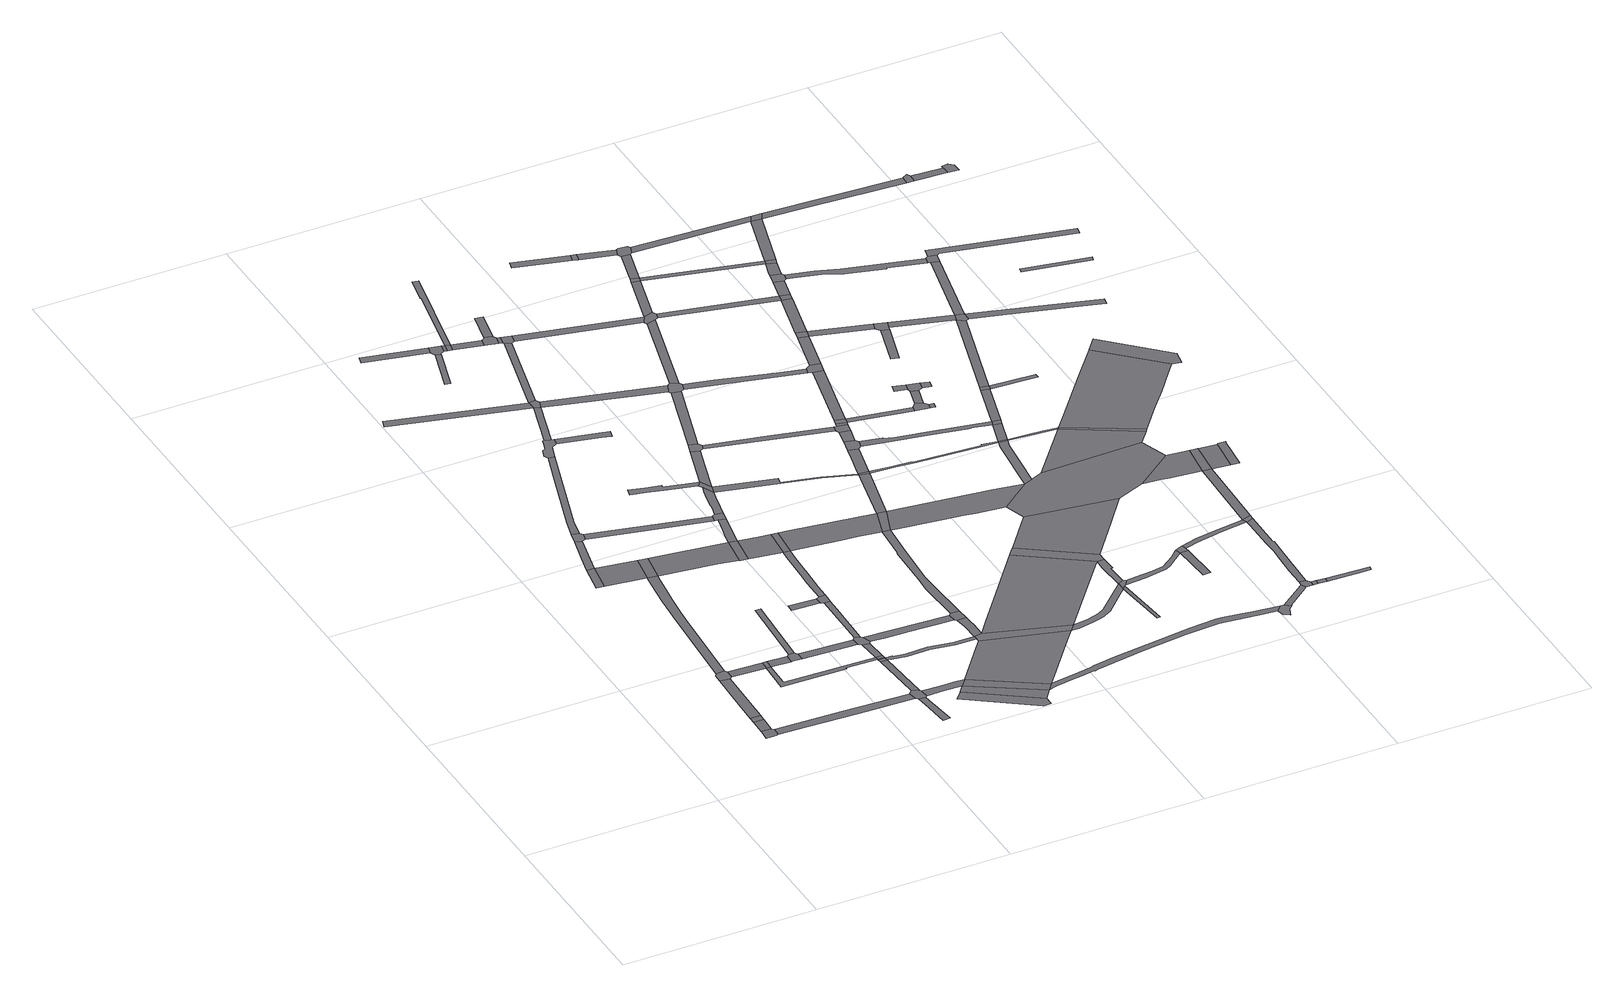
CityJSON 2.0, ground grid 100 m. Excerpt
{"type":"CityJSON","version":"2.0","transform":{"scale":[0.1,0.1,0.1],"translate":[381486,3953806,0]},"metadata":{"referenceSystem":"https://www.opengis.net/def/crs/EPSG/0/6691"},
"CityObjects":{
"road1":{"type":"Road","attributes":{"class":"1040","RoadStructureAttribute.sectionType":"4"},"geometry":[{"type":"MultiSurface","lod":"1","boundaries":[[[0,1,2,3,4,5,6]]]}]},
"road2":{"type":"Road","attributes":{"class":"1040","RoadStructureAttribute.sectionType":"1"},"geometry":[{"type":"MultiSurface","lod":"1","boundaries":[[[7,0,6,8]]]}]},
"road3":{"type":"Road","attributes":{"class":"1040","RoadStructureAttribute.sectionType":"4"},"geometry":[{"type":"MultiSurface","lod":"1","boundaries":[[[9,7,8,10]]]}]},
"road4":{"type":"Road","attributes":{"class":"1040","RoadStructureAttribute.sectionType":"1"},"geometry":[{"type":"MultiSurface","lod":"1","boundaries":[[[11,12,9,10,13,14]]]}]},
"road5":{"type":"Road","attributes":{"class":"1040","RoadStructureAttribute.sectionType":"4"},"geometry":[{"type":"MultiSurface","lod":"1","boundaries":[[[15,16,17,11,14,18,19]]]}]},
"road6":{"type":"Road","attributes":{"class":"1040","RoadStructureAttribute.sectionType":"1"},"geometry":[{"type":"MultiSurface","lod":"1","boundaries":[[[19,18,20,21,22]]]}]},
"road7":{"type":"Road","attributes":{"name":"都道8号","class":"1040","function":"3","usage":"1","RoadStructureAttribute.sectionType":"4"},"geometry":[{"type":"MultiSurface","lod":"1","boundaries":[[[23,24,25,26,27]]]}]},
"road8":{"type":"Road","attributes":{"class":"1040","RoadStructureAttribute.sectionType":"1"},"geometry":[{"type":"MultiSurface","lod":"1","boundaries":[[[28,29,30,31,16,15,32,33,34,35,36,37]]]}]},
"road9":{"type":"Road","attributes":{"class":"1040","RoadStructureAttribute.sectionType":"1"},"geometry":[{"type":"MultiSurface","lod":"1","boundaries":[[[5,4,38,39,40,41,42]]]}]},
"road10":{"type":"Road","attributes":{"class":"1040","RoadStructureAttribute.sectionType":"4"},"geometry":[{"type":"MultiSurface","lod":"1","boundaries":[[[22,21,43,44]]]}]},
"road11":{"type":"Road","attributes":{"class":"1040","RoadStructureAttribute.sectionType":"1"},"geometry":[{"type":"MultiSurface","lod":"1","boundaries":[[[45,46,23,27,47]]]}]},
"road12":{"type":"Road","attributes":{"name":"都道8号","class":"1040","function":"3","usage":"1","RoadStructureAttribute.sectionType":"1"},"geometry":[{"type":"MultiSurface","lod":"1","boundaries":[[[27,26,48,28,49]]]}]},
"road13":{"type":"Road","attributes":{"class":"1040","RoadStructureAttribute.sectionType":"1"},"geometry":[{"type":"MultiSurface","lod":"1","boundaries":[[[44,43,50,51]]]}]},
"road14":{"type":"Road","attributes":{"class":"1040","RoadStructureAttribute.sectionType":"4"},"geometry":[{"type":"MultiSurface","lod":"1","boundaries":[[[52,45,47,53,54,55]]]}]},
"road15":{"type":"Road","attributes":{"class":"1040","RoadStructureAttribute.sectionType":"4"},"geometry":[{"type":"MultiSurface","lod":"1","boundaries":[[[56,51,50,57,58,59,60]]]}]},
"road16":{"type":"Road","attributes":{"name":"都道8号","class":"1040","function":"3","usage":"1","RoadStructureAttribute.sectionType":"4"},"geometry":[{"type":"MultiSurface","lod":"1","boundaries":[[[49,28,37,61]]]}]},
"road17":{"type":"Road","attributes":{"class":"1040","RoadStructureAttribute.sectionType":"1"},"geometry":[{"type":"MultiSurface","lod":"1","boundaries":[[[21,62,63,64,65,66,67,68,43]]]}]},
"road18":{"type":"Road","attributes":{"class":"1040","RoadStructureAttribute.sectionType":"1"},"geometry":[{"type":"MultiSurface","lod":"1","boundaries":[[[69,56,60,70]]]}]},
"road19":{"type":"Road","attributes":{"class":"1040","RoadStructureAttribute.sectionType":"1"},"geometry":[{"type":"MultiSurface","lod":"1","boundaries":[[[71,72,73,52,55,74,75]]]}]},
"road20":{"type":"Road","attributes":{"class":"1040","RoadStructureAttribute.sectionType":"1"},"geometry":[{"type":"MultiSurface","lod":"1","boundaries":[[[59,58,76,77]]]}]},
"road21":{"type":"Road","attributes":{"class":"1040","RoadStructureAttribute.sectionType":"1"},"geometry":[{"type":"MultiSurface","lod":"1","boundaries":[[[78,79,80,81,82,83,84,85,86]]]}]},
"road22":{"type":"Road","attributes":{"class":"1040","RoadStructureAttribute.sectionType":"4"},"geometry":[{"type":"MultiSurface","lod":"1","boundaries":[[[87,41,40,78,86,88,89,90]]]}]},
"road23":{"type":"Road","attributes":{"name":"都道8号","class":"1040","function":"3","usage":"1","RoadStructureAttribute.sectionType":"1"},"geometry":[{"type":"MultiSurface","lod":"1","boundaries":[[[61,37,91,92,93,94,95]]]}]},
"road24":{"type":"Road","attributes":{"class":"1040","RoadStructureAttribute.sectionType":"1"},"geometry":[{"type":"MultiSurface","lod":"1","boundaries":[[[96,97,98,99]]]}]},
"road25":{"type":"Road","attributes":{"class":"1040","RoadStructureAttribute.sectionType":"1"},"geometry":[{"type":"MultiSurface","lod":"1","boundaries":[[[54,53,100,101,102]]]}]},
"road26":{"type":"Road","attributes":{"class":"1040","RoadStructureAttribute.sectionType":"1"},"geometry":[{"type":"MultiSurface","lod":"1","boundaries":[[[103,104,87,90]]]}]},
"road27":{"type":"Road","attributes":{"class":"1040","RoadStructureAttribute.sectionType":"4"},"geometry":[{"type":"MultiSurface","lod":"1","boundaries":[[[105,106,104,103]]]}]},
"road28":{"type":"Road","attributes":{"class":"1040","RoadStructureAttribute.sectionType":"1"},"geometry":[{"type":"MultiSurface","lod":"1","boundaries":[[[107,65,106,105]]]}]},
"road29":{"type":"Road","attributes":{"class":"1040","RoadStructureAttribute.sectionType":"4"},"geometry":[{"type":"MultiSurface","lod":"1","boundaries":[[[108,66,65,107]]]}]},
"road30":{"type":"Road","attributes":{"class":"1040","RoadStructureAttribute.sectionType":"1"},"geometry":[{"type":"MultiSurface","lod":"1","boundaries":[[[109,66,108,110]]]}]},
"road31":{"type":"Road","attributes":{"class":"1040","RoadStructureAttribute.sectionType":"4"},"geometry":[{"type":"MultiSurface","lod":"1","boundaries":[[[111,77,76,109,110,112,113,114]]]}]},
"road32":{"type":"Road","attributes":{"class":"1040","RoadStructureAttribute.sectionType":"1"},"geometry":[{"type":"MultiSurface","lod":"1","boundaries":[[[115,116,117,118]]]}]},
"road33":{"type":"Road","attributes":{"class":"1040","RoadStructureAttribute.sectionType":"1"},"geometry":[{"type":"MultiSurface","lod":"1","boundaries":[[[89,88,119,120,121,122,123]]]}]},
"road34":{"type":"Road","attributes":{"class":"1040","RoadStructureAttribute.sectionType":"4"},"geometry":[{"type":"MultiSurface","lod":"1","boundaries":[[[124,125,126,127,71,75,128,129,130,131,132]]]}]},
"road35":{"type":"Road","attributes":{"class":"1040","RoadStructureAttribute.sectionType":"1"},"geometry":[{"type":"MultiSurface","lod":"1","boundaries":[[[133,134,135,136]]]}]},
"road36":{"type":"Road","attributes":{"class":"1040","RoadStructureAttribute.sectionType":"1"},"geometry":[{"type":"MultiSurface","lod":"1","boundaries":[[[137,138,111,114,139]]]}]},
"road37":{"type":"Road","attributes":{"name":"都道8号","class":"1040","function":"3","usage":"1","RoadStructureAttribute.sectionType":"4"},"geometry":[{"type":"MultiSurface","lod":"1","boundaries":[[[94,93,140,141,142]]]}]},
"road38":{"type":"Road","attributes":{"class":"1040","RoadStructureAttribute.sectionType":"4"},"geometry":[{"type":"MultiSurface","lod":"1","boundaries":[[[143,144,118,117,138,137,145]]]}]},
"road39":{"type":"Road","attributes":{"class":"1040","RoadStructureAttribute.sectionType":"1"},"geometry":[{"type":"MultiSurface","lod":"1","boundaries":[[[146,147,148,149]]]}]},
"road40":{"type":"Road","attributes":{"name":"都道317号","class":"1040","function":"3","usage":"2","RoadStructureAttribute.sectionType":"4"},"geometry":[{"type":"MultiSurface","lod":"1","boundaries":[[[150,151,152,153,154,155]]]}]},
"road41":{"type":"Road","attributes":{"class":"1040","RoadStructureAttribute.sectionType":"1"},"geometry":[{"type":"MultiSurface","lod":"1","boundaries":[[[98,132,131,156]]]}]},
"road42":{"type":"Road","attributes":{"class":"1040","RoadStructureAttribute.sectionType":"1"},"geometry":[{"type":"MultiSurface","lod":"1","boundaries":[[[157,158,159,94,142,160,161]]]}]},
"road43":{"type":"Road","attributes":{"class":"1040","RoadStructureAttribute.sectionType":"1"},"geometry":[{"type":"MultiSurface","lod":"1","boundaries":[[[162,163,164,165,166,144,143,167,168,169,170,171]]]}]},
"road44":{"type":"Road","attributes":{"class":"1040","RoadStructureAttribute.sectionType":"1"},"geometry":[{"type":"MultiSurface","lod":"1","boundaries":[[[172,105,103,173,174,175,176,177,178,179,180,181,182,183]]]}]},
"road45":{"type":"Road","attributes":{"name":"都道8号","class":"1040","function":"3","usage":"1","RoadStructureAttribute.sectionType":"1"},"geometry":[{"type":"MultiSurface","lod":"1","boundaries":[[[142,141,162,184,185]]]}]},
"road46":{"type":"Road","attributes":{"name":"都道317号","class":"1040","function":"3","usage":"2","RoadStructureAttribute.sectionType":"1"},"geometry":[{"type":"MultiSurface","lod":"1","boundaries":[[[120,150,155,186]]]}]},
"road47":{"type":"Road","attributes":{"class":"1040","RoadStructureAttribute.sectionType":"1"},"geometry":[{"type":"MultiSurface","lod":"1","boundaries":[[[187,188,189,190,191,192,193,194,195,196]]]}]},
"road48":{"type":"Road","attributes":{"class":"1040","RoadStructureAttribute.sectionType":"1"},"geometry":[{"type":"MultiSurface","lod":"1","boundaries":[[[130,129,197,198,199,200]]]}]},
"road49":{"type":"Road","attributes":{"class":"1040","RoadStructureAttribute.sectionType":"4"},"geometry":[{"type":"MultiSurface","lod":"1","boundaries":[[[136,135,146,149,201,202,203]]]}]},
"road50":{"type":"Road","attributes":{"class":"1040","RoadStructureAttribute.sectionType":"4"},"geometry":[{"type":"MultiSurface","lod":"1","boundaries":[[[204,101,100,157,161,205]]]}]},
"road51":{"type":"Road","attributes":{"class":"1040","RoadStructureAttribute.sectionType":"1"},"geometry":[{"type":"MultiSurface","lod":"1","boundaries":[[[113,112,206,207,208,209,210,211]]]}]},
"road52":{"type":"Road","attributes":{"name":"都道317号","class":"1040","function":"3","usage":"2","RoadStructureAttribute.sectionType":"4"},"geometry":[{"type":"MultiSurface","lod":"1","boundaries":[[[121,120,186,212]]]}]},
"road53":{"type":"Road","attributes":{"class":"1040","RoadStructureAttribute.sectionType":"4"},"geometry":[{"type":"MultiSurface","lod":"1","boundaries":[[[213,99,98,156,214]]]}]},
"road54":{"type":"Road","attributes":{"class":"1040","RoadStructureAttribute.sectionType":"1"},"geometry":[{"type":"MultiSurface","lod":"1","boundaries":[[[203,202,215,216]]]}]},
"road55":{"type":"Road","attributes":{"class":"1040","RoadStructureAttribute.sectionType":"4"},"geometry":[{"type":"MultiSurface","lod":"1","boundaries":[[[216,215,217,218]]]}]},
"road56":{"type":"Road","attributes":{"name":"都道8号","class":"1040","function":"3","usage":"1","RoadStructureAttribute.sectionType":"4"},"geometry":[{"type":"MultiSurface","lod":"1","boundaries":[[[184,162,171,219]]]}]},
"road57":{"type":"Road","attributes":{"class":"1040","RoadStructureAttribute.sectionType":"1"},"geometry":[{"type":"MultiSurface","lod":"1","boundaries":[[[220,221,222,223,224,225,204,205,226,227,228]]]}]},
"road58":{"type":"Road","attributes":{"class":"1040","RoadStructureAttribute.sectionType":"4"},"geometry":[{"type":"MultiSurface","lod":"1","boundaries":[[[192,191,220,228,229]]]}]},
"road59":{"type":"Road","attributes":{"class":"1040","RoadStructureAttribute.sectionType":"1"},"geometry":[{"type":"MultiSurface","lod":"1","boundaries":[[[218,217,230,231]]]}]},
"road60":{"type":"Road","attributes":{"class":"1040","RoadStructureAttribute.sectionType":"1"},"geometry":[{"type":"MultiSurface","lod":"1","boundaries":[[[232,99,213,233]]]}]},
"road61":{"type":"Road","attributes":{"class":"1040","RoadStructureAttribute.sectionType":"1"},"geometry":[{"type":"MultiSurface","lod":"1","boundaries":[[[234,235,236,216,218,237]]]}]},
"road62":{"type":"Road","attributes":{"name":"都道317号","class":"1040","function":"3","usage":"2","RoadStructureAttribute.sectionType":"1"},"geometry":[{"type":"MultiSurface","lod":"1","boundaries":[[[238,239,121,212,240,241,242]]]}]},
"road63":{"type":"Road","attributes":{"class":"1040","RoadStructureAttribute.sectionType":"1"},"geometry":[{"type":"MultiSurface","lod":"1","boundaries":[[[243,244,192,229,245,246]]]}]},
"road64":{"type":"Road","attributes":{"class":"1040","RoadStructureAttribute.sectionType":"1"},"geometry":[{"type":"MultiSurface","lod":"1","boundaries":[[[247,248,249,179,250,251,252]]]}]},
"road65":{"type":"Road","attributes":{"class":"1040","RoadStructureAttribute.sectionType":"4"},"geometry":[{"type":"MultiSurface","lod":"1","boundaries":[[[253,254,231,230,255,256,257]]]}]},
"road66":{"type":"Road","attributes":{"class":"1040","RoadStructureAttribute.sectionType":"4"},"geometry":[{"type":"MultiSurface","lod":"1","boundaries":[[[258,259,211,210,248,247,260]]]}]},
"road67":{"type":"Road","attributes":{"class":"1040","RoadStructureAttribute.sectionType":"1"},"geometry":[{"type":"MultiSurface","lod":"1","boundaries":[[[256,255,261,262]]]}]},
"road68":{"type":"Road","attributes":{"class":"1040","RoadStructureAttribute.sectionType":"1"},"geometry":[{"type":"MultiSurface","lod":"1","boundaries":[[[263,264,253,257]]]}]},
"road69":{"type":"Road","attributes":{"class":"1040","RoadStructureAttribute.sectionType":"4"},"geometry":[{"type":"MultiSurface","lod":"1","boundaries":[[[262,261,232,233,265,266]]]}]},
"road70":{"type":"Road","attributes":{"class":"1040","RoadStructureAttribute.sectionType":"1"},"geometry":[{"type":"MultiSurface","lod":"1","boundaries":[[[214,156,267,268,269,270,271]]]}]},
"road71":{"type":"Road","attributes":{"name":"都道8号","class":"1040","function":"3","usage":"1","RoadStructureAttribute.sectionType":"1"},"geometry":[{"type":"MultiSurface","lod":"1","boundaries":[[[219,171,272,273,274,275,276]]]}]},
"road72":{"type":"Road","attributes":{"class":"1040","RoadStructureAttribute.sectionType":"4"},"geometry":[{"type":"MultiSurface","lod":"1","boundaries":[[[277,243,246,278,279,280]]]}]},
"road73":{"type":"Road","attributes":{"class":"1040","usage":"1","RoadStructureAttribute.sectionType":"1"},"geometry":[{"type":"MultiSurface","lod":"1","boundaries":[[[274,281,282,283,284,285,286,259,258,287,288,289,290,291]]]}]},
"road74":{"type":"Road","attributes":{"name":"都道317号","class":"1040","function":"3","usage":"2","RoadStructureAttribute.sectionType":"4"},"geometry":[{"type":"MultiSurface","lod":"1","boundaries":[[[250,179,178,238,242,292]]]}]},
"road75":{"type":"Road","attributes":{"class":"1040","RoadStructureAttribute.sectionType":"1"},"geometry":[{"type":"MultiSurface","lod":"1","boundaries":[[[229,228,293,294,295,296,297,298,299,300,301,302]]]}]},
"road76":{"type":"Road","attributes":{"class":"1040","RoadStructureAttribute.sectionType":"1"},"geometry":[{"type":"MultiSurface","lod":"1","boundaries":[[[303,277,280,304]]]}]},
"road77":{"type":"Road","attributes":{"name":"都道8号","class":"1040","function":"3","RoadStructureAttribute.sectionType":"4"},"geometry":[{"type":"MultiSurface","lod":"1","boundaries":[[[275,274,291,305]]]}]},
"road78":{"type":"Road","attributes":{"class":"1040","RoadStructureAttribute.sectionType":"4"},"geometry":[{"type":"MultiSurface","lod":"1","boundaries":[[[306,271,270,303,304,307,308,309]]]}]},
"road79":{"type":"Road","attributes":{"class":"1040","RoadStructureAttribute.sectionType":"1"},"geometry":[{"type":"MultiSurface","lod":"1","boundaries":[[[266,265,310,311,312]]]}]},
"road80":{"type":"Road","attributes":{"class":"1040","RoadStructureAttribute.sectionType":"1"},"geometry":[{"type":"MultiSurface","lod":"1","boundaries":[[[279,278,313,314,315]]]}]},
"road81":{"type":"Road","attributes":{"name":"都道317号","class":"1040","function":"3","usage":"2","RoadStructureAttribute.sectionType":"1"},"geometry":[{"type":"MultiSurface","lod":"1","boundaries":[[[316,317,318,250,292,319,320,321]]]}]},
"road82":{"type":"Road","attributes":{"class":"1040","RoadStructureAttribute.sectionType":"1"},"geometry":[{"type":"MultiSurface","lod":"1","boundaries":[[[295,322,323,275,305,324]]]}]},
"road83":{"type":"Road","attributes":{"class":"1040","RoadStructureAttribute.sectionType":"4"},"geometry":[{"type":"MultiSurface","lod":"1","boundaries":[[[296,295,324,325]]]}]},
"road84":{"type":"Road","attributes":{"class":"1040","RoadStructureAttribute.sectionType":"1"},"geometry":[{"type":"MultiSurface","lod":"1","boundaries":[[[326,327,306,309]]]}]},
"road85":{"type":"Road","attributes":{"class":"1040","RoadStructureAttribute.sectionType":"1"},"geometry":[{"type":"MultiSurface","lod":"1","boundaries":[[[328,329,330,331,332,333,292,242,334,335,336,337,338,339,340]]]}]},
"road86":{"type":"Road","attributes":{"class":"1040","RoadStructureAttribute.sectionType":"1"},"geometry":[{"type":"MultiSurface","lod":"1","boundaries":[[[341,342,343,344,345,346,347,348,212,186,349,350,351,352,353,354,355,356,357,358,359,360,361,362,363]]]}]},
"road87":{"type":"Road","attributes":{"class":"1040","RoadStructureAttribute.sectionType":"1"},"geometry":[{"type":"MultiSurface","lod":"1","boundaries":[[[364,365,366,367,368,296,325,369]]]}]},
"road88":{"type":"Road","attributes":{"class":"1040","RoadStructureAttribute.sectionType":"1"},"geometry":[{"type":"MultiSurface","lod":"1","boundaries":[[[370,371,372,373]]]}]},
"road89":{"type":"Road","attributes":{"class":"1040","RoadStructureAttribute.sectionType":"4"},"geometry":[{"type":"MultiSurface","lod":"1","boundaries":[[[374,375,364,369,376,377,378]]]}]},
"road90":{"type":"Road","attributes":{"name":"都道8号","class":"1040","function":"3","RoadStructureAttribute.sectionType":"1"},"geometry":[{"type":"MultiSurface","lod":"1","boundaries":[[[305,291,379,380,381,382,383,384,385,386,387]]]}]},
"road91":{"type":"Road","attributes":{"class":"1040","RoadStructureAttribute.sectionType":"1"},"geometry":[{"type":"MultiSurface","lod":"1","boundaries":[[[308,307,388,389,390,391]]]}]},
"road92":{"type":"Road","attributes":{"class":"1040","RoadStructureAttribute.sectionType":"1"},"geometry":[{"type":"MultiSurface","lod":"1","boundaries":[[[392,374,378,393]]]}]},
"road93":{"type":"Road","attributes":{"class":"1040","RoadStructureAttribute.sectionType":"4"},"geometry":[{"type":"MultiSurface","lod":"1","boundaries":[[[394,311,310,327,326,395,396]]]}]},
"road94":{"type":"Road","attributes":{"name":"都道317号","class":"1040","function":"3","usage":"2","RoadStructureAttribute.sectionType":"4"},"geometry":[{"type":"MultiSurface","lod":"1","boundaries":[[[397,398,316,321,399,400]]]}]},
"road95":{"type":"Road","attributes":{"class":"1040","RoadStructureAttribute.sectionType":"4"},"geometry":[{"type":"MultiSurface","lod":"1","boundaries":[[[314,313,392,393,401,402]]]}]},
"road96":{"type":"Road","attributes":{"class":"1040","RoadStructureAttribute.sectionType":"1"},"geometry":[{"type":"MultiSurface","lod":"1","boundaries":[[[403,340,404,405]]]}]},
"road97":{"type":"Road","attributes":{"class":"1040","RoadStructureAttribute.sectionType":"1"},"geometry":[{"type":"MultiSurface","lod":"1","boundaries":[[[406,402,401,407]]]}]},
"road98":{"type":"Road","attributes":{"class":"1040","RoadStructureAttribute.sectionType":"4"},"geometry":[{"type":"MultiSurface","lod":"1","boundaries":[[[408,406,407,409]]]}]},
"road99":{"type":"Road","attributes":{"class":"1040","RoadStructureAttribute.sectionType":"4"},"geometry":[{"type":"MultiSurface","lod":"1","boundaries":[[[410,328,340,403,411,412]]]}]},
"road100":{"type":"Road","attributes":{"class":"1040","RoadStructureAttribute.sectionType":"1"},"geometry":[{"type":"MultiSurface","lod":"1","boundaries":[[[413,311,394,414]]]}]},
"road101":{"type":"Road","attributes":{"class":"1040","RoadStructureAttribute.sectionType":"4"},"geometry":[{"type":"MultiSurface","lod":"1","boundaries":[[[373,372,415,416]]]}]},
"road102":{"type":"Road","attributes":{"class":"1040","RoadStructureAttribute.sectionType":"1"},"geometry":[{"type":"MultiSurface","lod":"1","boundaries":[[[417,418,419,399,321,420,328,410]]]}]},
"road103":{"type":"Road","attributes":{"class":"1040","RoadStructureAttribute.sectionType":"1"},"geometry":[{"type":"MultiSurface","lod":"1","boundaries":[[[421,408,409,422]]]}]},
"road104":{"type":"Road","attributes":{"class":"1040","RoadStructureAttribute.sectionType":"1"},"geometry":[{"type":"MultiSurface","lod":"1","boundaries":[[[325,324,423,424,425,426,427,428,429,430,431,432]]]}]},
"road105":{"type":"Road","attributes":{"class":"1040","RoadStructureAttribute.sectionType":"4"},"geometry":[{"type":"MultiSurface","lod":"1","boundaries":[[[433,413,414,434]]]}]},
"road106":{"type":"Road","attributes":{"class":"1040","RoadStructureAttribute.sectionType":"1"},"geometry":[{"type":"MultiSurface","lod":"1","boundaries":[[[416,415,435,436]]]}]},
"road107":{"type":"Road","attributes":{"name":"都道317号","class":"1040","function":"3","usage":"2","RoadStructureAttribute.sectionType":"1"},"geometry":[{"type":"MultiSurface","lod":"1","boundaries":[[[437,397,400,438,439]]]}]},
"road108":{"type":"Road","attributes":{"class":"1040","RoadStructureAttribute.sectionType":"1"},"geometry":[{"type":"MultiSurface","lod":"1","boundaries":[[[409,407,440,441]]]}]},
"road109":{"type":"Road","attributes":{"class":"1040","RoadStructureAttribute.sectionType":"1"},"geometry":[{"type":"MultiSurface","lod":"1","boundaries":[[[442,443,433,434,444]]]}]},
"road110":{"type":"Road","attributes":{"class":"1040","RoadStructureAttribute.sectionType":"4"},"geometry":[{"type":"MultiSurface","lod":"1","boundaries":[[[445,389,388,421,422,446]]]}]},
"road111":{"type":"Road","attributes":{"class":"1040","RoadStructureAttribute.sectionType":"1"},"geometry":[{"type":"MultiSurface","lod":"1","boundaries":[[[447,448,449,450,451,452,453,412,411,454,455,456,457]]]}]},
"road112":{"type":"Road","attributes":{"class":"1040","RoadStructureAttribute.sectionType":"1"},"geometry":[{"type":"MultiSurface","lod":"1","boundaries":[[[377,376,458,459,460,461,462,463,464,465,466,467,468,469]]]}]},
"road113":{"type":"Road","attributes":{"class":"1040","RoadStructureAttribute.sectionType":"4"},"geometry":[{"type":"MultiSurface","lod":"1","boundaries":[[[470,436,435,442,444,471,472,473]]]}]},
"road114":{"type":"Road","attributes":{"class":"1040","RoadStructureAttribute.sectionType":"1"},"geometry":[{"type":"MultiSurface","lod":"1","boundaries":[[[396,395,474,475]]]}]},
"road115":{"type":"Road","attributes":{"class":"1040","RoadStructureAttribute.sectionType":"1"},"geometry":[{"type":"MultiSurface","lod":"1","boundaries":[[[476,445,446,477]]]}]},
"road116":{"type":"Road","attributes":{"class":"1040","RoadStructureAttribute.sectionType":"4"},"geometry":[{"type":"MultiSurface","lod":"1","boundaries":[[[478,441,440,479,480,481]]]}]},
"road117":{"type":"Road","attributes":{"class":"1040","RoadStructureAttribute.sectionType":"1"},"geometry":[{"type":"MultiSurface","lod":"1","boundaries":[[[426,482,386,483,484,485,486]]]}]},
"road118":{"type":"Road","attributes":{"class":"1040","RoadStructureAttribute.sectionType":"4"},"geometry":[{"type":"MultiSurface","lod":"1","boundaries":[[[487,476,477,488]]]}]},
"road119":{"type":"Road","attributes":{"class":"1040","RoadStructureAttribute.sectionType":"1"},"geometry":[{"type":"MultiSurface","lod":"1","boundaries":[[[489,490,491,492]]]}]},
"road120":{"type":"Road","attributes":{"class":"1040","RoadStructureAttribute.sectionType":"1"},"geometry":[{"type":"MultiSurface","lod":"1","boundaries":[[[434,414,493,494]]]}]},
"road121":{"type":"Road","attributes":{"class":"1040","RoadStructureAttribute.sectionType":"1"},"geometry":[{"type":"MultiSurface","lod":"1","boundaries":[[[495,496,497,457]]]}]},
"road122":{"type":"Road","attributes":{"class":"1040","RoadStructureAttribute.sectionType":"1"},"geometry":[{"type":"MultiSurface","lod":"1","boundaries":[[[498,478,481,499]]]}]},
"road123":{"type":"Road","attributes":{"class":"1040","RoadStructureAttribute.sectionType":"1"},"geometry":[{"type":"MultiSurface","lod":"1","boundaries":[[[480,479,500,501]]]}]},
"road124":{"type":"Road","attributes":{"class":"1040","RoadStructureAttribute.sectionType":"4"},"geometry":[{"type":"MultiSurface","lod":"1","boundaries":[[[502,503,447,457,497,504]]]}]},
"road125":{"type":"Road","attributes":{"class":"1040","RoadStructureAttribute.sectionType":"4"},"geometry":[{"type":"MultiSurface","lod":"1","boundaries":[[[360,359,505,506,507,508,509,510]]]}]},
"road126":{"type":"Road","attributes":{"class":"1040","RoadStructureAttribute.sectionType":"4"},"geometry":[{"type":"MultiSurface","lod":"1","boundaries":[[[427,426,486,511]]]}]},
"road127":{"type":"Road","attributes":{"class":"1040","RoadStructureAttribute.sectionType":"1"},"geometry":[{"type":"MultiSurface","lod":"1","boundaries":[[[474,487,488,512]]]}]},
"road128":{"type":"Road","attributes":{"class":"1040","RoadStructureAttribute.sectionType":"4"},"geometry":[{"type":"MultiSurface","lod":"1","boundaries":[[[492,491,498,499,513,514]]]}]},
"road129":{"type":"Road","attributes":{"class":"1040","RoadStructureAttribute.sectionType":"1"},"geometry":[{"type":"MultiSurface","lod":"1","boundaries":[[[464,427,511,515]]]}]},
"road130":{"type":"Road","attributes":{"name":"都道8号","class":"1040","function":"3","usage":"1","RoadStructureAttribute.sectionType":"4"},"geometry":[{"type":"MultiSurface","lod":"1","boundaries":[[[516,517,483,386,385,437,439,518,519]]]}]},
"road131":{"type":"Road","attributes":{"class":"1040","RoadStructureAttribute.sectionType":"1"},"geometry":[{"type":"MultiSurface","lod":"1","boundaries":[[[514,513,520,521]]]}]},
"road132":{"type":"Road","attributes":{"class":"1040","RoadStructureAttribute.sectionType":"4"},"geometry":[{"type":"MultiSurface","lod":"1","boundaries":[[[465,464,515,522]]]}]},
"road133":{"type":"Road","attributes":{"class":"1040","RoadStructureAttribute.sectionType":"4"},"geometry":[{"type":"MultiSurface","lod":"1","boundaries":[[[475,474,512,523]]]}]},
"road134":{"type":"Road","attributes":{"class":"1040","RoadStructureAttribute.sectionType":"1"},"geometry":[{"type":"MultiSurface","lod":"1","boundaries":[[[488,477,524,525,526]]]}]},
"road135":{"type":"Road","attributes":{"class":"1040","RoadStructureAttribute.sectionType":"1"},"geometry":[{"type":"MultiSurface","lod":"1","boundaries":[[[527,528,510,509,529,530,531,532]]]}]},
"road136":{"type":"Road","attributes":{"class":"1040","RoadStructureAttribute.sectionType":"1"},"geometry":[{"type":"MultiSurface","lod":"1","boundaries":[[[533,475,523,534]]]}]},
"road137":{"type":"Road","attributes":{"class":"1040","RoadStructureAttribute.sectionType":"1"},"geometry":[{"type":"MultiSurface","lod":"1","boundaries":[[[472,471,535,536]]]}]},
"road138":{"type":"Road","attributes":{"class":"1040","RoadStructureAttribute.sectionType":"1"},"geometry":[{"type":"MultiSurface","lod":"1","boundaries":[[[537,538,539,540,541,511,486,542,543,544]]]}]},
"road139":{"type":"Road","attributes":{"class":"1040","RoadStructureAttribute.sectionType":"1"},"geometry":[{"type":"MultiSurface","lod":"1","boundaries":[[[545,465,522,546]]]}]},
"road140":{"type":"Road","attributes":{"class":"1040","RoadStructureAttribute.sectionType":"1"},"geometry":[{"type":"MultiSurface","lod":"1","boundaries":[[[547,548,549,550]]]}]},
"road141":{"type":"Road","attributes":{"class":"1040","RoadStructureAttribute.sectionType":"4"},"geometry":[{"type":"MultiSurface","lod":"1","boundaries":[[[551,533,534,552,553,554]]]}]},
"road142":{"type":"Road","attributes":{"class":"1040","RoadStructureAttribute.sectionType":"1"},"geometry":[{"type":"MultiSurface","lod":"1","boundaries":[[[555,556,557,502,504,558,559,560,561]]]}]},
"road143":{"type":"Road","attributes":{"class":"1040","RoadStructureAttribute.sectionType":"1"},"geometry":[{"type":"MultiSurface","lod":"1","boundaries":[[[493,562,551,554,563,564]]]}]},
"road144":{"type":"Road","attributes":{"class":"1040","RoadStructureAttribute.sectionType":"4"},"geometry":[{"type":"MultiSurface","lod":"1","boundaries":[[[565,566,528,527,532,567,568,569]]]}]},
"road145":{"type":"Road","attributes":{"class":"1040","RoadStructureAttribute.sectionType":"4"},"geometry":[{"type":"MultiSurface","lod":"1","boundaries":[[[494,493,564,570]]]}]},
"road146":{"type":"Road","attributes":{"class":"1040","RoadStructureAttribute.sectionType":"4"},"geometry":[{"type":"MultiSurface","lod":"1","boundaries":[[[571,545,546,572,573]]]}]},
"road147":{"type":"Road","attributes":{"class":"1040","RoadStructureAttribute.sectionType":"4"},"geometry":[{"type":"MultiSurface","lod":"1","boundaries":[[[526,525,547,550,574,575]]]}]},
"road148":{"type":"Road","attributes":{"class":"1040","RoadStructureAttribute.sectionType":"1"},"geometry":[{"type":"MultiSurface","lod":"1","boundaries":[[[568,567,576,577]]]}]},
"road149":{"type":"Road","attributes":{"name":"都道317号","class":"1040","function":"3","usage":"2","RoadStructureAttribute.sectionType":"1"},"geometry":[{"type":"MultiSurface","lod":"1","boundaries":[[[543,517,516,578]]]}]},
"road150":{"type":"Road","attributes":{"class":"1040","RoadStructureAttribute.sectionType":"4"},"geometry":[{"type":"MultiSurface","lod":"1","boundaries":[[[577,576,579,580]]]}]},
"road151":{"type":"Road","attributes":{"class":"1040","RoadStructureAttribute.sectionType":"1"},"geometry":[{"type":"MultiSurface","lod":"1","boundaries":[[[581,582,583,584,585,586,587,565,569,588,589,590]]]}]},
"road152":{"type":"Road","attributes":{"class":"1040","RoadStructureAttribute.sectionType":"1"},"geometry":[{"type":"MultiSurface","lod":"1","boundaries":[[[535,494,570,591]]]}]},
"road153":{"type":"Road","attributes":{"class":"1040","RoadStructureAttribute.sectionType":"1"},"geometry":[{"type":"MultiSurface","lod":"1","boundaries":[[[592,593,573,572]]]}]},
"road154":{"type":"Road","attributes":{"class":"1040","RoadStructureAttribute.sectionType":"4"},"geometry":[{"type":"MultiSurface","lod":"1","boundaries":[[[594,555,561,582,581]]]}]},
"road155":{"type":"Road","attributes":{"class":"1040","RoadStructureAttribute.sectionType":"1"},"geometry":[{"type":"MultiSurface","lod":"1","boundaries":[[[595,571,573,596]]]}]},
"road156":{"type":"Road","attributes":{"name":"都道8号","class":"1040","function":"3","usage":"1","RoadStructureAttribute.sectionType":"1"},"geometry":[{"type":"MultiSurface","lod":"1","boundaries":[[[519,518,597,598,599,600]]]}]},
"road157":{"type":"Road","attributes":{"name":"都道317号","class":"1040","function":"3","usage":"2","RoadStructureAttribute.sectionType":"4"},"geometry":[{"type":"MultiSurface","lod":"1","boundaries":[[[544,543,578,601,602]]]}]},
"road158":{"type":"Road","attributes":{"class":"1040","RoadStructureAttribute.sectionType":"1"},"geometry":[{"type":"MultiSurface","lod":"1","boundaries":[[[580,579,603,604,605]]]}]},
"road159":{"type":"Road","attributes":{"class":"1040","RoadStructureAttribute.sectionType":"1"},"geometry":[{"type":"MultiSurface","lod":"1","boundaries":[[[575,574,595,606]]]}]},
"road160":{"type":"Road","attributes":{"class":"1040","RoadStructureAttribute.sectionType":"4"},"geometry":[{"type":"MultiSurface","lod":"1","boundaries":[[[536,535,591,607]]]}]},
"road161":{"type":"Road","attributes":{"class":"1040","RoadStructureAttribute.sectionType":"1"},"geometry":[{"type":"MultiSurface","lod":"1","boundaries":[[[599,608,555,594,609]]]}]},
"road162":{"type":"Road","attributes":{"class":"1040","RoadStructureAttribute.sectionType":"1"},"geometry":[{"type":"MultiSurface","lod":"1","boundaries":[[[553,552,610,611,612,613,614,615,616,617,618,619]]]}]},
"road163":{"type":"Road","attributes":{"name":"都道8号","class":"1040","function":"3","usage":"1","RoadStructureAttribute.sectionType":"4"},"geometry":[{"type":"MultiSurface","lod":"1","boundaries":[[[600,599,609,620]]]}]},
"road164":{"type":"Road","attributes":{"class":"1040","RoadStructureAttribute.sectionType":"4"},"geometry":[{"type":"MultiSurface","lod":"1","boundaries":[[[606,595,596,621,622]]]}]},
"road165":{"type":"Road","attributes":{"name":"都道8号","class":"1040","function":"3","usage":"1","RoadStructureAttribute.sectionType":"1"},"geometry":[{"type":"MultiSurface","lod":"1","boundaries":[[[620,609,623,624,625]]]}]},
"road166":{"type":"Road","attributes":{"name":"都道317号","class":"1040","function":"3","usage":"2","RoadStructureAttribute.sectionType":"1"},"geometry":[{"type":"MultiSurface","lod":"1","boundaries":[[[626,627,628,602,601,629,630,631,632,633,634]]]}]},
"road167":{"type":"Road","attributes":{"class":"1040","RoadStructureAttribute.sectionType":"1"},"geometry":[{"type":"MultiSurface","lod":"1","boundaries":[[[635,606,622,636]]]}]},
"road168":{"type":"Road","attributes":{"name":"都道8号","class":"1040","function":"3","usage":"1","RoadStructureAttribute.sectionType":"4"},"geometry":[{"type":"MultiSurface","lod":"1","boundaries":[[[637,624,623,638,639,640]]]}]},
"road169":{"type":"Road","attributes":{"class":"1040","RoadStructureAttribute.sectionType":"4"},"geometry":[{"type":"MultiSurface","lod":"1","boundaries":[[[641,616,615,635,636,642,643]]]}]},
"road170":{"type":"Road","attributes":{"class":"1040","RoadStructureAttribute.sectionType":"1"},"geometry":[{"type":"MultiSurface","lod":"1","boundaries":[[[607,591,644,645,646]]]}]},
"road171":{"type":"Road","attributes":{"class":"1040","RoadStructureAttribute.sectionType":"1"},"geometry":[{"type":"MultiSurface","lod":"1","boundaries":[[[622,621,647,648,649,650,651]]]}]},
"road172":{"type":"Road","attributes":{"name":"都道317号","class":"1040","function":"3","usage":"2","RoadStructureAttribute.sectionType":"4"},"geometry":[{"type":"MultiSurface","lod":"1","boundaries":[[[652,653,626,634,654,655]]]}]},
"road173":{"type":"Road","attributes":{"class":"1040","RoadStructureAttribute.sectionType":"1"},"geometry":[{"type":"MultiSurface","lod":"1","boundaries":[[[656,641,643,657,658,659]]]}]},
"road174":{"type":"Road","attributes":{"class":"1040","RoadStructureAttribute.sectionType":"4"},"geometry":[{"type":"MultiSurface","lod":"1","boundaries":[[[660,646,645,661,662]]]}]},
"road175":{"type":"Road","attributes":{"class":"1040","RoadStructureAttribute.sectionType":"1"},"geometry":[{"type":"MultiSurface","lod":"1","boundaries":[[[663,664,665,666]]]}]},
"road176":{"type":"Road","attributes":{"class":"1040","RoadStructureAttribute.sectionType":"1"},"geometry":[{"type":"MultiSurface","lod":"1","boundaries":[[[662,661,667,668]]]}]},
"road177":{"type":"Road","attributes":{"class":"1040","RoadStructureAttribute.sectionType":"4"},"geometry":[{"type":"MultiSurface","lod":"1","boundaries":[[[669,670,668,667,671,672]]]}]}
},
"vertices":[
[431,411,0],[429,375,0],[428,351,0],[481,349,0],[490,353,0],[493,399,0],[483,409,0],
[434,494,0],[486,493,0],
[435,529,0],[488,528,0],
[448,866,0],[440,654,0],[493,673,0],[499,857,0],
[503,930,0],[460,922,0],[450,912,0],[513,870,0],[513,916,0],
[683,862,0],[687,862,0],[690,908,0],
[311,1947,0],[285,1798,0],[286,1798,0],[323,1793,0],[348,1945,0],
[532,1766,0],[524,1709,0],[506,1565,0],[492,1387,0],[535,1384,0],[541,1445,0],[554,1561,0],[559,1604,0],[577,1722,0],[583,1759,0],
[635,350,0],[901,340,0],[1186,330,0],[1181,375,0],[836,388,0],
[710,861,0],[713,907,0],
[366,2178,0],[335,2051,0],[401,2168,0],
[530,1766,0],[555,1916,0],
[813,856,0],[816,903,0],
[381,2241,0],[418,2176,0],[429,2215,0],[415,2231,0],
[829,916,0],[824,856,0],[868,854,0],[869,899,0],[857,915,0],
[605,1908,0],
[678,695,0],[1013,687,0],[1013,696,0],[1176,692,0],[1174,710,0],[711,721,0],[703,729,0],
[854,1304,0],[882,1302,0],
[569,2846,0],[514,2676,0],[405,2337,0],[438,2328,0],[599,2838,0],
[1148,842,0],[1147,887,0],
[1199,319,0],[1208,235,0],[1213,186,0],[1220,114,0],[1258,117,0],[1247,188,0],[1241,243,0],[1239,261,0],[1233,318,0],
[1197,396,0],[1242,327,0],[1238,373,0],[1234,378,0],
[587,1758,0],[872,1719,0],[973,1700,0],[994,1856,0],[631,1905,0],
[23,3456,0],[9,3413,0],[692,3239,0],[691,3286,0],
[1017,2043,0],[1026,2079,0],[993,2086,0],
[1212,668,0],[1178,667,0],
[1211,689,0],[1176,688,0],
[1211,692,0],
[1209,711,0],
[1166,829,0],[1201,826,0],
[1160,901,0],[1212,838,0],[1195,884,0],[1187,894,0],
[1007,1270,0],[1005,1230,0],[1148,1223,0],[1148,1263,0],
[1335,326,0],[1425,323,0],[1459,366,0],[1407,368,0],[1338,370,0],
[609,2981,0],[589,2919,0],[572,2910,0],[558,2867,0],[623,2913,0],[653,2930,0],[663,2969,0],[649,2972,0],[616,2980,0],
[162,3968,0],[152,3925,0],[472,3854,0],[482,3897,0],
[1196,1215,0],[1166,1216,0],[1193,1145,0],
[982,1698,0],[1016,1693,0],[1037,1849,0],
[1198,1270,0],[1167,1271,0],[1197,1225,0],
[485,3832,0],[415,3597,0],[442,3590,0],[511,3823,0],
[1394,283,0],[1393,282,0],[1357,239,0],[1685,10,0],[1726,11,0],[1726,58,0],
[724,3227,0],
[1036,2039,0],[1018,1959,0],[1008,1917,0],[1057,1953,0],[1073,2030,0],
[1182,1668,0],[1181,1626,0],[1177,1578,0],[1171,1467,0],[1169,1394,0],[1200,1345,0],[1205,1464,0],[1209,1538,0],[1213,1603,0],[1217,1664,0],
[1248,689,0],[1230,669,0],[1230,663,0],[1308,655,0],[1428,656,0],[1548,637,0],[1658,638,0],[1658,659,0],[1547,658,0],[1427,678,0],[1312,676,0],[1248,682,0],
[1200,1827,0],[1141,1834,0],
[1768,114,0],
[776,2447,0],[766,2409,0],[845,2388,0],[923,2369,0],[1081,2329,0],[1101,2355,0],[1089,2358,0],[930,2398,0],[932,2408,0],[855,2427,0],
[862,2883,0],[911,2870,0],[921,2909,0],[871,2922,0],
[512,3827,0],[534,3840,0],[543,3883,0],
[1043,2089,0],[1083,2081,0],
[1289,834,0],[1409,829,0],[1489,825,0],[1558,822,0],[1636,820,0],[1633,864,0],
[1798,154,0],
[728,3291,0],[738,3274,0],
[550,3836,0],[559,3879,0],
[576,3830,0],[585,3874,0],
[1232,1822,0],
[1092,2308,0],[1083,2277,0],[1069,2220,0],[1057,2162,0],[1059,2162,0],[1055,2139,0],[1094,2131,0],[1110,2211,0],[1120,2252,0],
[1132,2296,0],
[721,3798,0],[731,3841,0],
[810,3771,0],[842,3757,0],
[659,4409,0],[632,4275,0],[638,4274,0],[691,4403,0],
[1658,616,0],[1624,573,0],[1818,181,0],[2024,436,0],[2076,500,0],
[1173,2594,0],[1124,2432,0],[1184,2467,0],[1218,2582,0],
[1694,813,0],[1647,811,0],[1654,746,0],[1698,666,0],[1698,746,0],[1696,772,0],
[749,3857,0],[747,3850,0],[789,3783,0],[798,3826,0],[789,3847,0],
[1690,877,0],[1645,875,0],[1690,875,0],
[807,3779,0],[816,3822,0],
[821,4007,0],[783,4014,0],
[859,3767,0],[868,3810,0],
[842,3196,0],[1007,3153,0],[1176,3109,0],[1305,3076,0],[1325,3124,0],
[1464,1638,0],[1550,1628,0],[1666,1613,0],[1713,1759,0],[1291,1814,0],
[1189,2648,0],[1235,2591,0],[1248,2617,0],[1235,2637,0],
[1661,1547,0],[1651,1431,0],[1648,1423,0],[1647,1411,0],[1638,1189,0],[1634,1105,0],[1676,1106,0],[1673,1189,0],[1689,1407,0],[1696,1488,0],[1705,1608,0],
[2106,537,0],
[1428,2174,0],[1618,2131,0],[1779,2075,0],[1780,2083,0],[1620,2140,0],[1528,2160,0],[1529,2161,0],[1430,2184,0],[1429,2184,0],[1438,2219,0],
[1313,3061,0],[1359,3052,0],
[1759,1754,0],
[1342,3137,0],[1378,3062,0],[1391,3103,0],[1381,3121,0],
[1461,3633,0],[1484,3673,0],[1256,3724,0],
[1848,2443,0],[1856,2478,0],[1566,2544,0],
[2103,1177,0],[1873,888,0],[1758,743,0],[2198,651,0],[2414,919,0],[2437,948,0],
[1772,2041,0],[1761,1989,0],[1830,2065,0],
[1834,2081,0],
[1517,3628,0],[1470,3616,0],
[2444,741,0],[2285,587,0],[2257,571,0],[2253,569,0],[2224,559,0],[2187,548,0],[2117,499,0],[2195,513,0],[2236,524,0],[2265,536,0],[2272,538,0],[2307,558,0],[2445,696,0],
[2715,284,0],[2575,271,0],[2360,245,0],[2163,217,0],[2042,196,0],[2020,190,0],[1953,180,0],[1808,157,0],[1812,128,0],[1908,143,0],[1952,150,0],[2026,161,0],[2026,158,0],[2041,162,0],[2294,201,0],[2535,233,0],[2712,245,0],[2895,223,0],[2996,211,0],[3026,245,0],[2885,261,0],[2843,266,0],[2745,280,0],
[1824,2277,0],[1810,2214,0],[1802,2178,0],[1797,2158,0],[1786,2109,0],[1876,2266,0],
[1132,4346,0],[1121,4304,0],[1396,4233,0],[1407,4275,0],
[1840,2347,0],[1832,2313,0],[1892,2279,0],[1902,2318,0],[1892,2336,0],
[1708,1607,0],[1713,1606,0],[1955,1576,0],[2024,1566,0],[2058,1562,0],[2119,1553,0],[2266,1534,0],[2429,1665,0],[2279,1688,0],
[1947,2925,0],[1955,2956,0],[1820,2991,0],[1537,3068,0],
[1858,2426,0],[1910,2416,0],
[1533,3688,0],[1535,3637,0],[1545,3670,0],
[2141,1224,0],[2133,1215,0],[2475,949,0],[2475,995,0],
[1921,2464,0],[1870,2475,0],
[2461,712,0],[2475,413,0],[2493,415,0],
[1874,2494,0],[1926,2483,0],
[1880,2522,0],[1932,2512,0],
[2474,758,0],[2468,719,0],[2488,752,0],
[1558,3952,0],[1600,3942,0],
[1425,4226,0],[1434,4268,0],
[2468,869,0],[2478,869,0],[2476,902,0],[2436,893,0],
[1971,2919,0],[2023,2909,0],
[1962,2058,0],[2064,2047,0],[2394,2025,0],[2474,2019,0],[2477,2029,0],[2395,2041,0],[2394,2035,0],[2064,2057,0],[2040,2061,0],[1950,2069,0],
[1565,3978,0],[1607,3968,0],
[1601,4180,0],[1617,4220,0],
[2302,1425,0],[2642,1208,0],[2761,1361,0],
[2246,2426,0],[2250,2456,0],
[1613,4160,0],[1572,4006,0],[1656,4156,0],
[1984,2975,0],[2036,2966,0],
[2802,867,0],[2798,865,0],[2760,827,0],[2691,775,0],[2631,765,0],[2592,760,0],[2569,758,0],[2577,728,0],[2697,750,0],[2720,763,0],[2812,839,0],
[1998,2260,0],[2066,2245,0],[2164,2230,0],[2220,2217,0],[2399,2184,0],[2427,2181,0],[2515,2161,0],[2523,2190,0],[2262,2237,0],[2066,2275,0],[2013,2290,0],[2015,2297,0],
[1631,4227,0],[1669,4165,0],[1683,4209,0],[1673,4220,0],
[2106,3508,0],[2113,3543,0],
[2035,3201,0],[2087,3189,0],
[2273,2479,0],[2320,2413,0],[2324,2443,0],[2311,2466,0],
[2465,1986,0],[2474,1683,0],[2490,1822,0],[2507,1978,0],[2518,2016,0],
[2045,3243,0],[2096,3230,0],
[2244,2649,0],[2234,2610,0],[2295,2595,0],[2305,2634,0],
[2176,3804,0],[2184,3830,0],
[2823,630,0],[2863,632,0],[2852,840,0],
[2299,2577,0],[2338,2567,0],
[2346,2409,0],[2351,2438,0],
[2845,884,0],[2822,878,0],[2851,860,0],
[3006,178,0],[3034,156,0],[3041,173,0],[3053,201,0],[3072,220,0],[3045,243,0],
[2521,2026,0],
[2157,3498,0],
[2361,2578,0],[2370,2617,0],
[2556,2151,0],
[3061,1723,0],[2535,1709,0],[2908,1421,0],[3111,1580,0],
[2405,2567,0],[2415,2606,0],
[2565,2180,0],
[2165,3532,0],
[2189,3161,0],[2385,3105,0],[2397,3145,0],
[3190,346,0],[3186,351,0],[3074,223,0],[3072,226,0],[3189,318,0],[3203,329,0],
[2139,3654,0],[2191,3644,0],
[2273,4146,0],[2291,4184,0],
[2696,2012,0],[2686,2013,0],[2644,2015,0],[2554,2020,0],[2533,2022,0],[2627,2006,0],[2767,1994,0],[2769,2006,0],
[2592,2436,0],[2635,2428,0],
[2404,3080,0],[2339,2853,0],[2377,2842,0],[2443,3069,0],
[2152,3713,0],[2206,3653,0],[2213,3686,0],[2204,3702,0],
[3190,950,0],[3040,929,0],[2929,909,0],[2868,865,0],[2920,880,0],[3055,905,0],[3197,925,0],
[2159,3741,0],[2210,3728,0],[2228,3791,0],
[3190,378,0],[3190,354,0],[3239,328,0],[3240,355,0],[3224,377,0],
[2235,3817,0],
[2599,2459,0],[2640,2428,0],[2642,2453,0],
[2448,3087,0],[2459,3127,0],
[3264,327,0],[3265,354,0],
[3119,1794,0],
[3309,325,0],[3311,352,0],
[3236,937,0],[3198,922,0],[3200,894,0],[3198,729,0],[3201,658,0],[3197,583,0],[3192,480,0],[3234,619,0],[3238,727,0],[3232,729,0],
[2327,4141,0],
[2877,2415,0],[2879,2440,0],
[3235,965,0],
[2752,3001,0],[2789,2973,0],
[3004,1411,0],[3034,1407,0],[3204,1388,0],[3226,1567,0],
[3131,1809,0],[2776,2005,0],
[3489,320,0],[3534,319,0],[3536,341,0],
[2765,3041,0],
[2348,4183,0],
[3202,1352,0],[3250,1383,0],
[2239,3645,0],[2368,3612,0],[2462,3570,0],[2656,3519,0],[2658,3524,0],[2845,3476,0],[2853,3511,0],[2502,3602,0],[2468,3613,0],[2353,3651,0],
[3269,1562,0],
[2808,2984,0],[2806,3027,0],
[3342,1374,0],[3364,1553,0],[3273,1562,0],
[3187,2507,0],[3036,2323,0],[2841,2084,0],[3166,1853,0],[3223,1925,0],[3249,1956,0],[3331,2054,0],[3426,2172,0],[3474,2230,0],
[2859,3472,0],[2901,3462,0],
[3370,1557,0],[3386,1369,0],[3407,1549,0],[3408,1555,0],
[2870,3521,0],[2911,3508,0],[2916,3511,0],
[2577,4128,0],[3056,4103,0],[3058,4146,0],
[3001,2930,0],[3204,2872,0],[3323,2840,0],[3432,2809,0],[3438,2847,0],
[3244,2577,0],[3189,2510,0],[3520,2223,0],[3534,2299,0],
[2881,3570,0],[2928,3519,0],[3581,3377,0],[3588,3416,0],
[3087,4162,0],[3094,4101,0],[3096,4144,0],
[3201,3240,0],[3197,3215,0],[3536,3151,0],[3542,3176,0],
[3263,4092,0],[3262,4136,0],
[3293,4154,0],[3259,4148,0],[3319,4089,0],[3317,4134,0]
]}
